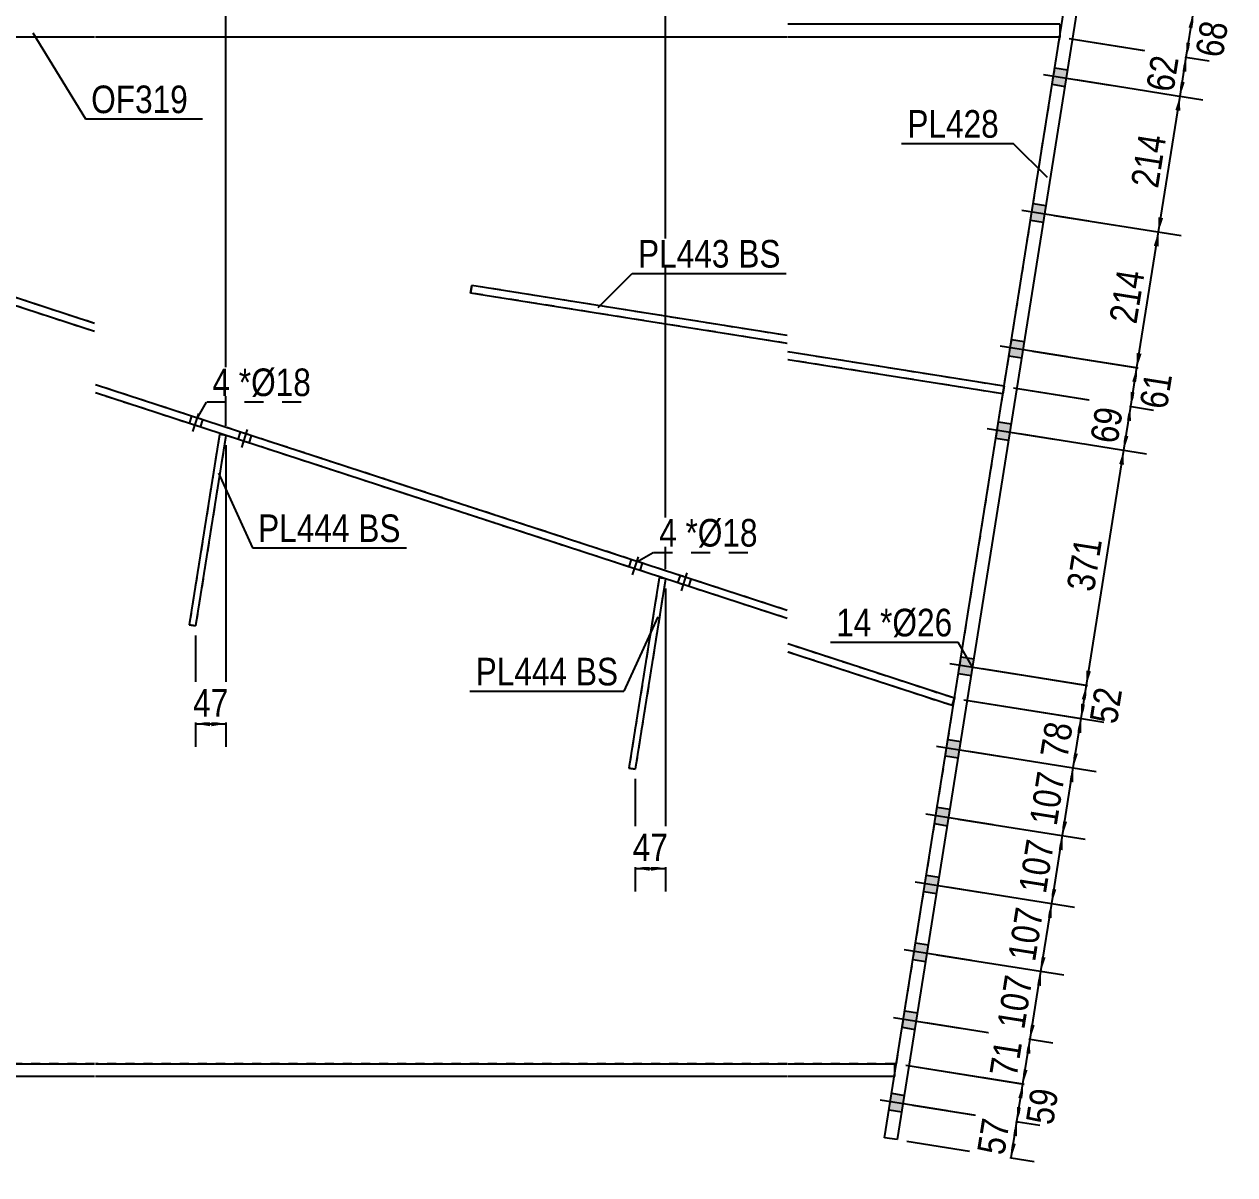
# Model space of a CAD drawing. Header units: millimetres. Extents: x -64 to 338, y -158 to 119.
# Drawn here: x 77 to 202.7, y -64.8 to 54.6 of the extents above; entities that cross this region are included whole.
import ezdxf

# ---------------------------------------------------------------- set-up
doc = ezdxf.new("R2010")
doc.units = ezdxf.units.MM
doc.linetypes.add('DXK_LINE_DOT1', pattern=[1.8814, 0.9407, -0.9407])
doc.linetypes.add('DXK_LINE_DOT2', pattern=[3.9198, 1.9599, -1.9599])
doc.styles.add('Arial', font='ARIAL.TTF', dxfattribs={"height": 0.2})
doc.styles.add('Arial Narrow', font='ARIALN.TTF', dxfattribs={"height": 0.2})

# ---------------------------------------------------------------- blocks, each defined once
blk = doc.blocks.new('Part-627019376-1223 - 1203')
at = {"color": 2, "linetype": 'Continuous'}
for p, q in [((123.49, 27.51), (123.37, 26.72)), ((156.21, 21.49), (123.37, 26.72)), ((156.21, 22.3), (123.49, 27.51)), ((178.75, 17.04), (156.31, 20.61)), ((178.62, 16.25), (156.31, 19.8)), ((178.75, 17.04), (178.62, 16.25))]:
    blk.add_line(p, q, dxfattribs=at)
blk = doc.blocks.new('Part-627019376-1218 - 1203')
at = {"color": 2, "linetype": 'Continuous'}
for p, q in [((184.51, 54.62), (156.31, 54.62)), ((184.51, 54.62), (184.51, 53.29)), ((84.35, 53.29), (17.83, 53.29)), ((156.21, 53.29), (84.45, 53.29)), ((184.51, 53.29), (156.31, 53.29))]:
    blk.add_line(p, q, dxfattribs=at)
blk = doc.blocks.new('Part-627019376-1220 - 1203')
at = {"color": 2, "linetype": 'Continuous'}
for p, q in [((166.34, -60.96), (186.18, 63.8)), ((187.5, 63.59), (167.66, -61.16)), ((186.18, 63.8), (187.5, 63.59)), ((167.66, -61.16), (166.34, -60.96))]:
    blk.add_line(p, q, dxfattribs=at)
blk = doc.blocks.new('Part-627019376-1221 - 1203')
at = {"color": 2, "linetype": 'Continuous'}
for p, q in [((84.35, 23.56), (16.54, 45.68)), ((84.35, 22.71), (16.29, 44.92)), ((156.21, -6.22), (84.45, 17.19)), ((156.21, -7.06), (84.45, 16.35)), ((173.6, -15.35), (156.31, -9.71)), ((173.35, -16.11), (156.31, -10.55)), ((173.6, -15.35), (173.35, -16.11))]:
    blk.add_line(p, q, dxfattribs=at)
blk = doc.blocks.new('Part-627019376-1222 - 1203')
at = {"color": 7, "linetype": 'DXK_LINE_DOT1'}
for p, q in [((84.35, 23.56), (16.54, 45.68)), ((84.35, 22.71), (16.29, 44.92)), ((156.21, -6.22), (84.45, 17.19)), ((156.21, -7.06), (84.45, 16.35)), ((173.6, -15.35), (156.31, -9.71)), ((173.35, -16.11), (156.31, -10.55)), ((173.35, -16.11), (173.6, -15.35))]:
    blk.add_line(p, q, dxfattribs=at)
blk = doc.blocks.new('Part-627019376-1224 - 1203')
at = {"color": 7, "linetype": 'DXK_LINE_DOT1'}
for p, q in [((123.37, 26.72), (123.49, 27.51)), ((156.21, 21.49), (123.37, 26.72)), ((156.21, 22.3), (123.49, 27.51)), ((178.75, 17.04), (156.31, 20.61)), ((178.62, 16.25), (156.31, 19.8)), ((178.62, 16.25), (178.75, 17.04))]:
    blk.add_line(p, q, dxfattribs=at)
blk = doc.blocks.new('Part-627019376-1225 - 1203')
at = {"color": 7, "linetype": 'DXK_LINE_DOT1'}
for p, q in [((142.95, -2.86), (139.8, -22.61)), ((143.6, -2.96), (140.46, -22.71)), ((143.6, -2.96), (142.95, -2.86)), ((140.46, -22.71), (139.8, -22.61))]:
    blk.add_line(p, q, dxfattribs=at)
blk = doc.blocks.new('Part-627019376-1226 - 1203')
at = {"color": 2, "linetype": 'Continuous'}
for p, q in [((142.95, -2.86), (139.8, -22.61)), ((143.6, -2.96), (140.46, -22.71)), ((143.6, -2.96), (142.95, -2.86)), ((139.8, -22.61), (140.46, -22.71))]:
    blk.add_line(p, q, dxfattribs=at)
blk = doc.blocks.new('Part-627019376-1227 - 1203')
at = {"color": 7, "linetype": 'DXK_LINE_DOT1'}
for p, q in [((97.31, 12.03), (94.17, -7.72)), ((97.97, 11.93), (94.83, -7.82)), ((97.97, 11.93), (97.31, 12.03)), ((94.83, -7.82), (94.17, -7.72))]:
    blk.add_line(p, q, dxfattribs=at)
blk = doc.blocks.new('Part-627019376-1228 - 1203')
at = {"color": 2, "linetype": 'Continuous'}
for p, q in [((97.31, 12.03), (94.17, -7.72)), ((97.97, 11.93), (94.83, -7.82)), ((97.97, 11.93), (97.31, 12.03)), ((94.17, -7.72), (94.83, -7.82))]:
    blk.add_line(p, q, dxfattribs=at)
blk = doc.blocks.new('Part-627019376-1234 - 1203')
at = {"color": 2, "linetype": 'Continuous'}
for p, q in [((0.68, -53.29), (84.35, -53.29)), ((84.45, -53.29), (156.21, -53.29)), ((156.31, -53.29), (167.35, -53.29)), ((167.35, -53.29), (167.35, -54.62)), ((84.35, -54.62), (0.68, -54.62)), ((156.21, -54.62), (84.45, -54.62)), ((167.35, -54.62), (156.31, -54.62))]:
    blk.add_line(p, q, dxfattribs=at)
blk = doc.blocks.new('Part-627019376-1246 - 1203')
at = {"color": 7, "linetype": 'DXK_LINE_DOT1'}
for p, q in [((84.35, 53.29), (17.83, 53.29)), ((156.21, 53.29), (84.45, 53.29)), ((184.51, 53.29), (156.31, 53.29)), ((167.56, -53.29), (184.51, 53.29)), ((84.35, -53.29), (0.67, -53.29)), ((156.21, -53.29), (84.45, -53.29)), ((167.35, -53.29), (156.31, -53.29))]:
    blk.add_line(p, q, dxfattribs=at)
at = {"color": 2, "linetype": 'Continuous'}
blk.add_line((167.56, -53.29), (167.35, -53.29), dxfattribs=at)
blk = doc.blocks.new('Bolt-627019376-1250 - 1203')
at = {"linetype": 'Continuous'}
for points in [[(186.41, 56.73), (186.68, 58.44), (185.36, 58.65), (185.09, 56.94)], [(186.41, 56.73), (186.68, 58.44), (185.36, 58.65), (185.09, 56.94)], [(185.05, 48.17), (185.32, 49.88), (184, 50.09), (183.73, 48.38)], [(185.05, 48.17), (185.32, 49.88), (184, 50.09), (183.73, 48.38)], [(182.81, 34.08), (183.08, 35.79), (181.76, 36), (181.49, 34.29)], [(182.81, 34.08), (183.08, 35.79), (181.76, 36), (181.49, 34.29)], [(180.57, 19.99), (180.84, 21.7), (179.52, 21.91), (179.25, 20.2)], [(180.57, 19.99), (180.84, 21.7), (179.52, 21.91), (179.25, 20.2)], [(179.21, 11.43), (179.48, 13.14), (178.16, 13.35), (177.89, 11.64)], [(179.21, 11.43), (179.48, 13.14), (178.16, 13.35), (177.89, 11.64)]]:
    blk.add_hatch(color=3, dxfattribs=at).paths.add_polyline_path(points)
at = {"color": 3, "linetype": 'Continuous'}
for p, q in [((184.18, 57.96), (191.15, 56.85)), ((184.18, 57.96), (191.15, 56.85)), ((185.36, 58.65), (186.68, 58.44)), ((185.36, 58.65), (186.68, 58.44)), ((185.09, 56.94), (186.41, 56.73)), ((185.09, 56.94), (186.41, 56.73)), ((182.82, 49.4), (189.79, 48.29)), ((182.82, 49.4), (189.79, 48.29)), ((184, 50.09), (185.32, 49.88)), ((184, 50.09), (185.32, 49.88)), ((183.73, 48.38), (185.05, 48.17)), ((183.73, 48.38), (185.05, 48.17)), ((180.58, 35.31), (187.55, 34.2)), ((180.58, 35.31), (187.55, 34.2)), ((181.76, 36), (183.08, 35.79)), ((181.76, 36), (183.08, 35.79)), ((181.49, 34.29), (182.81, 34.08)), ((181.49, 34.29), (182.81, 34.08)), ((179.52, 21.91), (180.84, 21.7)), ((179.52, 21.91), (180.84, 21.7)), ((178.34, 21.22), (185.31, 20.12)), ((178.34, 21.22), (185.31, 20.12)), ((179.25, 20.2), (180.57, 19.99)), ((179.25, 20.2), (180.57, 19.99)), ((176.98, 12.66), (183.95, 11.56)), ((176.98, 12.66), (183.95, 11.56)), ((178.16, 13.35), (179.48, 13.14)), ((178.16, 13.35), (179.48, 13.14)), ((177.89, 11.64), (179.21, 11.43)), ((177.89, 11.64), (179.21, 11.43))]:
    blk.add_line(p, q, dxfattribs=at)
blk = doc.blocks.new('Bolt-627019376-1251 - 1203')
at = {"linetype": 'Continuous'}
for points in [[(175.33, -12.97), (175.6, -11.26), (174.28, -11.05), (174.01, -12.76)], [(175.33, -12.97), (175.6, -11.26), (174.28, -11.05), (174.01, -12.76)], [(173.96, -21.53), (174.24, -19.82), (172.92, -19.61), (172.65, -21.32)], [(173.96, -21.53), (174.24, -19.82), (172.92, -19.61), (172.65, -21.32)], [(172.84, -28.57), (173.12, -26.86), (171.8, -26.65), (171.53, -28.36)], [(172.84, -28.57), (173.12, -26.86), (171.8, -26.65), (171.53, -28.36)], [(171.72, -35.62), (172, -33.91), (170.68, -33.7), (170.41, -35.41)], [(171.72, -35.62), (172, -33.91), (170.68, -33.7), (170.41, -35.41)], [(170.6, -42.66), (170.88, -40.95), (169.56, -40.74), (169.29, -42.45)], [(170.6, -42.66), (170.88, -40.95), (169.56, -40.74), (169.29, -42.45)], [(169.48, -49.71), (169.76, -48), (168.44, -47.79), (168.17, -49.5)], [(169.48, -49.71), (169.76, -48), (168.44, -47.79), (168.17, -49.5)], [(168.12, -58.27), (168.39, -56.56), (167.08, -56.35), (166.81, -58.06)], [(168.12, -58.27), (168.39, -56.56), (167.08, -56.35), (166.81, -58.06)]]:
    blk.add_hatch(color=3, dxfattribs=at).paths.add_polyline_path(points)
at = {"color": 3, "linetype": 'Continuous'}
for p, q in [((174.28, -11.05), (175.6, -11.26)), ((174.28, -11.05), (175.6, -11.26)), ((173.1, -11.74), (180.07, -12.85)), ((173.1, -11.74), (180.07, -12.85)), ((174.01, -12.76), (175.33, -12.97)), ((174.01, -12.76), (175.33, -12.97)), ((172.92, -19.61), (174.24, -19.82)), ((172.92, -19.61), (174.24, -19.82)), ((171.74, -20.3), (178.71, -21.41)), ((171.74, -20.3), (178.71, -21.41)), ((172.65, -21.32), (173.96, -21.53)), ((172.65, -21.32), (173.96, -21.53)), ((170.62, -27.34), (177.59, -28.45)), ((170.62, -27.34), (177.59, -28.45)), ((171.8, -26.65), (173.12, -26.86)), ((171.8, -26.65), (173.12, -26.86)), ((171.53, -28.36), (172.84, -28.57)), ((171.53, -28.36), (172.84, -28.57)), ((170.68, -33.7), (172, -33.91)), ((170.68, -33.7), (172, -33.91)), ((169.5, -34.39), (176.47, -35.5)), ((169.5, -34.39), (176.47, -35.5)), ((170.41, -35.41), (171.72, -35.62)), ((170.41, -35.41), (171.72, -35.62)), ((168.38, -41.43), (175.35, -42.54)), ((168.38, -41.43), (175.35, -42.54)), ((169.56, -40.74), (170.88, -40.95)), ((169.56, -40.74), (170.88, -40.95)), ((169.29, -42.45), (170.6, -42.66)), ((169.29, -42.45), (170.6, -42.66)), ((167.26, -48.48), (174.23, -49.59)), ((167.26, -48.48), (174.23, -49.59)), ((168.44, -47.79), (169.76, -48)), ((168.44, -47.79), (169.76, -48)), ((168.17, -49.5), (169.48, -49.71)), ((168.17, -49.5), (169.48, -49.71)), ((167.08, -56.35), (168.39, -56.56)), ((167.08, -56.35), (168.39, -56.56)), ((165.89, -57.04), (172.87, -58.14)), ((165.89, -57.04), (172.87, -58.14)), ((166.81, -58.06), (168.12, -58.27)), ((166.81, -58.06), (168.12, -58.27))]:
    blk.add_line(p, q, dxfattribs=at)
blk = doc.blocks.new('Bolt-627019376-9402 - 1203')
at = {"color": 3, "linetype": 'DXK_LINE_DOT2'}
for p, q in [((140.18, -2.53), (141.32, 0.95)), ((139.82, -1.71), (140.07, -0.95)), ((145.25, -4.19), (146.39, -0.7)), ((140.96, -2.09), (141.21, -1.33)), ((144.89, -3.37), (145.14, -2.61)), ((146.03, -3.74), (146.28, -2.98))]:
    blk.add_line(p, q, dxfattribs=at)
blk = doc.blocks.new('Bolt-627019376-9403 - 1203')
at = {"color": 3, "linetype": 'DXK_LINE_DOT2'}
for p, q in [((94.55, 12.35), (95.69, 15.84)), ((94.18, 13.17), (94.43, 13.94)), ((99.62, 10.7), (100.76, 14.19)), ((95.33, 12.8), (95.57, 13.56)), ((99.25, 11.52), (99.5, 12.28)), ((100.4, 11.15), (100.64, 11.91))]:
    blk.add_line(p, q, dxfattribs=at)
blk = doc.blocks.new('StraightDimension-627019376-9913 - 1203')
at = {"linetype": 'Continuous'}
blk.add_hatch(color=7, dxfattribs=at).paths.add_polyline_path([(96.47, 81.77), (97.97, 81.52), (96.47, 81.27)])
at = {"color": 7, "linetype": 'Continuous'}
for p, q in [((97.97, 12.93), (97.97, 86.02)), ((87.91, 81.52), (97.97, 81.52))]:
    blk.add_line(p, q, dxfattribs=at)
at = {"color": 0}
blk.add_wipeout([(97.2, 82.42), (97.2, 86.62), (88.68, 86.62), (88.68, 82.42)], dxfattribs=at)
at = {"color": 3, "style": 'Arial Narrow'}
blk.add_text('1493', height=2.863, dxfattribs=at).set_placement((89.28, 83.02))
blk = doc.blocks.new('StraightDimension-627019376-9911 - 1203')
at = {"linetype": 'Continuous'}
blk.add_hatch(color=7, dxfattribs=at).paths.add_polyline_path([(142.1, 81.77), (143.6, 81.52), (142.1, 81.27)])
at = {"color": 7, "linetype": 'Continuous'}
for p, q in [((143.6, -1.96), (143.6, 86.02)), ((133.54, 81.52), (143.6, 81.52))]:
    blk.add_line(p, q, dxfattribs=at)
at = {"color": 0}
blk.add_wipeout([(142.83, 82.42), (142.83, 86.62), (134.32, 86.62), (134.32, 82.42)], dxfattribs=at)
at = {"color": 3, "style": 'Arial Narrow'}
blk.add_text('2178', height=2.863, dxfattribs=at).set_placement((134.92, 83.02))
blk = doc.blocks.new('StraightDimension-627019376-8877 - 1203')
at = {"linetype": 'Continuous'}
for points in [[(185.44, -24), (185.92, -22.55), (185.93, -24.07)], [(185.28, -28.16), (184.8, -29.6), (184.79, -28.08)]]:
    blk.add_hatch(color=7, dxfattribs=at).paths.add_polyline_path(points)
at = {"color": 7, "linetype": 'Continuous'}
for p, q in [((175.09, -20.83), (188.29, -22.93)), ((184.8, -29.6), (185.92, -22.55)), ((173.97, -27.88), (187.17, -29.98))]:
    blk.add_line(p, q, dxfattribs=at)
at = {"color": 0}
blk.add_wipeout([(185.74, -22.75), (181.59, -22.09), (180.54, -28.69), (184.69, -29.35)], dxfattribs=at)
at = {"color": 3, "style": 'Arial Narrow'}
blk.add_text('107', height=2.863, rotation=80.9647, dxfattribs=at).set_placement((184.19, -28.67))
blk = doc.blocks.new('StraightDimension-627019376-8868 - 1203')
at = {"linetype": 'Continuous'}
for points in [[(197.88, 54.26), (198.37, 55.71), (198.38, 54.19)], [(198.13, 52.64), (197.65, 51.2), (197.64, 52.72)]]:
    blk.add_hatch(color=7, dxfattribs=at).paths.add_polyline_path(points)
at = {"color": 7, "linetype": 'Continuous'}
for p, q in [((187.53, 57.43), (200.59, 55.35)), ((197.65, 51.2), (198.37, 55.71)), ((185.5, 53.13), (199.87, 50.84))]:
    blk.add_line(p, q, dxfattribs=at)
at = {"color": 0}
blk.add_wipeout([(202.68, 55.17), (198.54, 55.83), (197.77, 51.03), (201.92, 50.37)], dxfattribs=at)
at = {"color": 3, "style": 'Arial Narrow'}
blk.add_text('68', height=2.863, rotation=80.9647, dxfattribs=at).set_placement((201.42, 51.06))
blk = doc.blocks.new('StraightDimension-627019376-8869 - 1203')
at = {"linetype": 'Continuous'}
for points in [[(197.17, 49.76), (197.65, 51.2), (197.66, 49.68)], [(197.49, 48.59), (197, 47.15), (196.99, 48.67)]]:
    blk.add_hatch(color=7, dxfattribs=at).paths.add_polyline_path(points)
at = {"color": 7, "linetype": 'Continuous'}
for p, q in [((185.5, 53.13), (200.02, 50.82)), ((197, 47.15), (197.65, 51.2)), ((186.17, 48.87), (199.38, 46.77))]:
    blk.add_line(p, q, dxfattribs=at)
at = {"color": 0}
blk.add_wipeout([(197.56, 51.59), (193.41, 52.25), (192.65, 47.46), (196.8, 46.8)], dxfattribs=at)
at = {"color": 3, "style": 'Arial Narrow'}
blk.add_text('62', height=2.863, rotation=80.9647, dxfattribs=at).set_placement((196.3, 47.48))
blk = doc.blocks.new('StraightDimension-627019376-8870 - 1203')
at = {"linetype": 'Continuous'}
for points in [[(196.52, 45.71), (197, 47.15), (197.02, 45.63)], [(195.25, 34.5), (194.76, 33.06), (194.75, 34.58)]]:
    blk.add_hatch(color=7, dxfattribs=at).paths.add_polyline_path(points)
at = {"color": 7, "linetype": 'Continuous'}
for p, q in [((186.17, 48.87), (199.38, 46.77)), ((194.76, 33.06), (197, 47.15)), ((183.93, 34.78), (197.13, 32.68))]:
    blk.add_line(p, q, dxfattribs=at)
at = {"color": 0}
blk.add_wipeout([(196.26, 43.43), (192.11, 44.09), (191.06, 37.49), (195.21, 36.83)], dxfattribs=at)
at = {"color": 3, "style": 'Arial Narrow'}
blk.add_text('214', height=2.863, rotation=80.9647, dxfattribs=at).set_placement((194.71, 37.51))
blk = doc.blocks.new('StraightDimension-627019376-8871 - 1203')
at = {"linetype": 'Continuous'}
for points in [[(194.28, 31.62), (194.76, 33.06), (194.78, 31.54)], [(193.01, 20.41), (192.52, 18.97), (192.51, 20.49)]]:
    blk.add_hatch(color=7, dxfattribs=at).paths.add_polyline_path(points)
at = {"color": 7, "linetype": 'Continuous'}
for p, q in [((183.93, 34.78), (197.13, 32.68)), ((192.52, 18.97), (194.76, 33.06)), ((181.69, 20.69), (194.89, 18.59))]:
    blk.add_line(p, q, dxfattribs=at)
at = {"color": 0}
blk.add_wipeout([(194.02, 29.34), (189.87, 30), (188.82, 23.4), (192.97, 22.74)], dxfattribs=at)
at = {"color": 3, "style": 'Arial Narrow'}
blk.add_text('214', height=2.863, rotation=80.9647, dxfattribs=at).set_placement((192.47, 23.42))
blk = doc.blocks.new('StraightDimension-627019376-8872 - 1203')
at = {"linetype": 'Continuous'}
for points in [[(192.04, 17.53), (192.52, 18.97), (192.54, 17.45)], [(192.37, 16.39), (191.88, 14.95), (191.87, 16.47)]]:
    blk.add_hatch(color=7, dxfattribs=at).paths.add_polyline_path(points)
at = {"color": 7, "linetype": 'Continuous'}
for p, q in [((181.69, 20.69), (194.75, 18.62)), ((191.88, 14.95), (192.52, 18.97)), ((179.73, 16.88), (194.11, 14.6))]:
    blk.add_line(p, q, dxfattribs=at)
at = {"color": 0}
blk.add_wipeout([(196.88, 18.67), (192.73, 19.33), (191.97, 14.54), (196.12, 13.88)], dxfattribs=at)
at = {"color": 3, "style": 'Arial Narrow'}
blk.add_text('61', height=2.863, rotation=80.9647, dxfattribs=at).set_placement((195.62, 14.56))
blk = doc.blocks.new('StraightDimension-627019376-8873 - 1203')
at = {"linetype": 'Continuous'}
for points in [[(191.4, 13.51), (191.88, 14.95), (191.9, 13.43)], [(191.65, 11.85), (191.16, 10.41), (191.15, 11.93)]]:
    blk.add_hatch(color=7, dxfattribs=at).paths.add_polyline_path(points)
at = {"color": 7, "linetype": 'Continuous'}
for p, q in [((179.73, 16.88), (194.26, 14.57)), ((191.16, 10.41), (191.88, 14.95)), ((180.33, 12.13), (193.53, 10.03))]:
    blk.add_line(p, q, dxfattribs=at)
at = {"color": 0}
blk.add_wipeout([(191.76, 15.1), (187.61, 15.76), (186.85, 10.96), (190.99, 10.3)], dxfattribs=at)
at = {"color": 3, "style": 'Arial Narrow'}
blk.add_text('69', height=2.863, rotation=80.9647, dxfattribs=at).set_placement((190.5, 10.99))
blk = doc.blocks.new('StraightDimension-627019376-8874 - 1203')
at = {"linetype": 'Continuous'}
for points in [[(190.68, 8.97), (191.16, 10.41), (191.17, 8.89)], [(187.76, -12.55), (187.28, -13.99), (187.27, -12.47)]]:
    blk.add_hatch(color=7, dxfattribs=at).paths.add_polyline_path(points)
at = {"color": 7, "linetype": 'Continuous'}
for p, q in [((180.33, 12.13), (193.53, 10.03)), ((187.28, -13.99), (191.16, 10.41)), ((176.45, -12.27), (189.65, -14.37))]:
    blk.add_line(p, q, dxfattribs=at)
at = {"color": 0}
blk.add_wipeout([(189.6, 1.53), (185.45, 2.19), (184.4, -4.41), (188.55, -5.07)], dxfattribs=at)
at = {"color": 3, "style": 'Arial Narrow'}
blk.add_text('371', height=2.863, rotation=80.9647, dxfattribs=at).set_placement((188.05, -4.38))
blk = doc.blocks.new('StraightDimension-627019376-8875 - 1203')
at = {"linetype": 'Continuous'}
for points in [[(186.8, -15.44), (187.28, -13.99), (187.29, -15.51)], [(187.22, -15.99), (186.74, -17.43), (186.72, -15.91)]]:
    blk.add_hatch(color=7, dxfattribs=at).paths.add_polyline_path(points)
at = {"color": 7, "linetype": 'Continuous'}
for p, q in [((176.45, -12.27), (189.5, -14.35)), ((186.74, -17.43), (187.28, -13.99)), ((174.58, -15.5), (188.96, -17.79))]:
    blk.add_line(p, q, dxfattribs=at)
at = {"color": 0}
blk.add_wipeout([(191.69, -14), (187.54, -13.34), (186.78, -18.14), (190.92, -18.8)], dxfattribs=at)
at = {"color": 3, "style": 'Arial Narrow'}
blk.add_text('52', height=2.863, rotation=80.9647, dxfattribs=at).set_placement((190.43, -18.11))
blk = doc.blocks.new('StraightDimension-627019376-8876 - 1203')
at = {"linetype": 'Continuous'}
for points in [[(186.25, -18.88), (186.74, -17.43), (186.75, -18.96)], [(186.4, -21.11), (185.92, -22.55), (185.91, -21.03)]]:
    blk.add_hatch(color=7, dxfattribs=at).paths.add_polyline_path(points)
at = {"color": 7, "linetype": 'Continuous'}
for p, q in [((174.58, -15.5), (189.11, -17.81)), ((185.92, -22.55), (186.74, -17.43)), ((175.09, -20.83), (188.29, -22.93))]:
    blk.add_line(p, q, dxfattribs=at)
at = {"color": 0}
blk.add_wipeout([(186.56, -17.57), (182.41, -16.91), (181.65, -21.71), (185.8, -22.37)], dxfattribs=at)
at = {"color": 3, "style": 'Arial Narrow'}
blk.add_text('78', height=2.863, rotation=80.9647, dxfattribs=at).set_placement((185.3, -21.68))
blk = doc.blocks.new('StraightDimension-627019376-8878 - 1203')
at = {"linetype": 'Continuous'}
for points in [[(184.32, -31.04), (184.8, -29.6), (184.81, -31.12)], [(184.16, -35.2), (183.68, -36.64), (183.67, -35.12)]]:
    blk.add_hatch(color=7, dxfattribs=at).paths.add_polyline_path(points)
at = {"color": 7, "linetype": 'Continuous'}
for p, q in [((173.97, -27.88), (187.17, -29.98)), ((183.68, -36.64), (184.8, -29.6)), ((172.85, -34.92), (186.05, -37.02))]:
    blk.add_line(p, q, dxfattribs=at)
at = {"color": 0}
blk.add_wipeout([(184.62, -29.8), (180.47, -29.14), (179.42, -35.74), (183.57, -36.4)], dxfattribs=at)
at = {"color": 3, "style": 'Arial Narrow'}
blk.add_text('107', height=2.863, rotation=80.9647, dxfattribs=at).set_placement((183.07, -35.71))
blk = doc.blocks.new('StraightDimension-627019376-8879 - 1203')
at = {"linetype": 'Continuous'}
for points in [[(183.2, -38.09), (183.68, -36.64), (183.69, -38.16)], [(183.04, -42.25), (182.56, -43.69), (182.55, -42.17)]]:
    blk.add_hatch(color=7, dxfattribs=at).paths.add_polyline_path(points)
at = {"color": 7, "linetype": 'Continuous'}
for p, q in [((172.85, -34.92), (186.05, -37.02)), ((182.56, -43.69), (183.68, -36.64)), ((171.73, -41.97), (184.93, -44.06))]:
    blk.add_line(p, q, dxfattribs=at)
at = {"color": 0}
blk.add_wipeout([(183.5, -36.84), (179.35, -36.18), (178.3, -42.78), (182.45, -43.44)], dxfattribs=at)
at = {"color": 3, "style": 'Arial Narrow'}
blk.add_text('107', height=2.863, rotation=80.9647, dxfattribs=at).set_placement((181.95, -42.76))
blk = doc.blocks.new('StraightDimension-627019376-8880 - 1203')
at = {"linetype": 'Continuous'}
for points in [[(182.08, -45.13), (182.56, -43.69), (182.57, -45.21)], [(181.92, -49.29), (181.44, -50.73), (181.43, -49.21)]]:
    blk.add_hatch(color=7, dxfattribs=at).paths.add_polyline_path(points)
at = {"color": 7, "linetype": 'Continuous'}
for p, q in [((171.73, -41.97), (184.93, -44.06)), ((181.44, -50.73), (182.56, -43.69)), ((170.61, -49.01), (183.81, -51.11))]:
    blk.add_line(p, q, dxfattribs=at)
at = {"color": 0}
blk.add_wipeout([(182.38, -43.89), (178.23, -43.23), (177.18, -49.83), (181.33, -50.49)], dxfattribs=at)
at = {"color": 3, "style": 'Arial Narrow'}
blk.add_text('107', height=2.863, rotation=80.9647, dxfattribs=at).set_placement((180.83, -49.8))
blk = doc.blocks.new('StraightDimension-627019376-8881 - 1203')
at = {"linetype": 'Continuous'}
for points in [[(180.96, -52.17), (181.44, -50.73), (181.45, -52.25)], [(181.18, -53.93), (180.7, -55.38), (180.69, -53.86)]]:
    blk.add_hatch(color=7, dxfattribs=at).paths.add_polyline_path(points)
at = {"color": 7, "linetype": 'Continuous'}
for p, q in [((170.61, -49.01), (183.81, -51.11)), ((180.7, -55.38), (181.44, -50.73)), ((168.55, -53.44), (183.07, -55.75))]:
    blk.add_line(p, q, dxfattribs=at)
at = {"color": 0}
blk.add_wipeout([(181.3, -50.63), (177.16, -49.97), (176.39, -54.77), (180.54, -55.43)], dxfattribs=at)
at = {"color": 3, "style": 'Arial Narrow'}
blk.add_text('71', height=2.863, rotation=80.9647, dxfattribs=at).set_placement((180.04, -54.74))
blk = doc.blocks.new('StraightDimension-627019376-8882 - 1203')
at = {"linetype": 'Continuous'}
for points in [[(180.22, -56.82), (180.7, -55.38), (180.71, -56.9)], [(180.56, -57.85), (180.08, -59.29), (180.07, -57.77)]]:
    blk.add_hatch(color=7, dxfattribs=at).paths.add_polyline_path(points)
at = {"color": 7, "linetype": 'Continuous'}
for p, q in [((168.55, -53.44), (182.92, -55.73)), ((180.08, -59.29), (180.7, -55.38)), ((169.25, -57.57), (182.3, -59.65))]:
    blk.add_line(p, q, dxfattribs=at)
at = {"color": 0}
blk.add_wipeout([(185.07, -55.62), (180.92, -54.96), (180.16, -59.76), (184.31, -60.41)], dxfattribs=at)
at = {"color": 3, "style": 'Arial Narrow'}
blk.add_text('59', height=2.863, rotation=80.9647, dxfattribs=at).set_placement((183.81, -59.73))
blk = doc.blocks.new('StraightDimension-627019376-8883 - 1203')
at = {"linetype": 'Continuous'}
for points in [[(179.6, -60.73), (180.08, -59.29), (180.09, -60.81)], [(179.96, -61.6), (179.48, -63.04), (179.47, -61.52)]]:
    blk.add_hatch(color=7, dxfattribs=at).paths.add_polyline_path(points)
at = {"color": 7, "linetype": 'Continuous'}
for p, q in [((169.25, -57.57), (182.45, -59.67)), ((179.48, -63.04), (180.08, -59.29)), ((168.65, -61.32), (181.85, -63.42))]:
    blk.add_line(p, q, dxfattribs=at)
at = {"color": 0}
blk.add_wipeout([(180.01, -58.75), (175.87, -58.09), (175.1, -62.88), (179.25, -63.54)], dxfattribs=at)
at = {"color": 3, "style": 'Arial Narrow'}
blk.add_text('57', height=2.863, rotation=80.9647, dxfattribs=at).set_placement((178.75, -62.86))
blk = doc.blocks.new('StraightDimension-627019376-9052 - 1203')
at = {"linetype": 'Continuous'}
for points in [[(96.33, -18.25), (94.83, -18), (96.33, -17.75)], [(96.47, -17.75), (97.97, -18), (96.47, -18.25)]]:
    blk.add_hatch(color=7, dxfattribs=at).paths.add_polyline_path(points)
at = {"color": 7, "linetype": 'Continuous'}
for p, q in [((97.97, 10.93), (97.97, -20.4)), ((94.83, -8.82), (94.83, -20.4)), ((94.83, -18), (97.97, -18))]:
    blk.add_line(p, q, dxfattribs=at)
at = {"color": 0}
blk.add_wipeout([(98.83, -17.85), (98.83, -13.65), (93.97, -13.65), (93.97, -17.85)], dxfattribs=at)
at = {"color": 3, "style": 'Arial Narrow'}
blk.add_text('47', height=2.863, dxfattribs=at).set_placement((94.57, -17.25))
blk = doc.blocks.new('StraightDimension-627019376-9072 - 1203')
at = {"linetype": 'Continuous'}
for points in [[(141.96, -33.25), (140.46, -33), (141.96, -32.75)], [(142.1, -32.75), (143.6, -33), (142.1, -33.25)]]:
    blk.add_hatch(color=7, dxfattribs=at).paths.add_polyline_path(points)
at = {"color": 7, "linetype": 'Continuous'}
for p, q in [((143.6, -3.96), (143.6, -35.4)), ((140.46, -23.71), (140.46, -35.4)), ((140.46, -33), (143.6, -33))]:
    blk.add_line(p, q, dxfattribs=at)
at = {"color": 0}
blk.add_wipeout([(144.46, -32.85), (144.46, -28.65), (139.6, -28.65), (139.6, -32.85)], dxfattribs=at)
at = {"color": 3, "style": 'Arial Narrow'}
blk.add_text('47', height=2.863, dxfattribs=at).set_placement((140.2, -32.25))
blk = doc.blocks.new('Mark-627019376-9319 - 1203')
at = {"color": 0}
for points in [[(164.97, -8.92), (164.97, -5.92), (161.31, -5.92), (161.31, -8.92)], [(167.15, -8.92), (167.15, -5.92), (165.87, -5.92), (165.87, -8.92)]]:
    blk.add_wipeout(points, dxfattribs=at)
for points in [[(164.97, -8.92), (164.97, -5.92), (161.31, -5.92), (161.31, -8.92)], [(167.15, -8.92), (167.15, -5.92), (165.87, -5.92), (165.87, -8.92)]]:
    blk.add_wipeout(points, dxfattribs=at)
at = {"color": 3, "style": 'Arial Narrow'}
blk.add_text('14', height=2.863, dxfattribs=at).set_placement((161.31, -8.92))
at = {"color": 0}
blk.add_wipeout([(173.36, -8.92), (173.36, -5.92), (167.15, -5.92), (167.15, -8.92)], dxfattribs=at)
blk.add_wipeout([(173.36, -8.92), (173.36, -5.92), (167.15, -5.92), (167.15, -8.92)], dxfattribs=at)
at = {"color": 7, "linetype": 'Continuous'}
for p in [(160.71, -9.52), (175.46, -12.11)]:
    blk.add_line(p, (173.96, -9.52), dxfattribs=at)
at = {"color": 3, "style": 'Arial Narrow'}
for s, height, p in [('*', 2.86, (165.87, -8.92)), ('Ø26', 2.863, (167.15, -8.92))]:
    blk.add_text(s, height=height, dxfattribs=at).set_placement(p)
blk = doc.blocks.new('Mark-627019376-5416 - 1203')
at = {"color": 0}
blk.add_wipeout([(94.04, 45.39), (94.04, 48.39), (83.99, 48.39), (83.99, 45.39)], dxfattribs=at)
blk.add_wipeout([(94.04, 45.39), (94.04, 48.39), (83.99, 48.39), (83.99, 45.39)], dxfattribs=at)
at = {"color": 7, "linetype": 'Continuous'}
for p, q in [((77.93, 53.72), (83.39, 44.79)), ((83.39, 44.79), (95.54, 44.79))]:
    blk.add_line(p, q, dxfattribs=at)
at = {"color": 3, "style": 'Arial Narrow'}
blk.add_text('OF319', height=2.863, dxfattribs=at).set_placement((83.99, 45.39))
blk = doc.blocks.new('Mark-627019376-5422 - 1203')
at = {"color": 7, "linetype": 'Continuous'}
blk.add_line((183.24, 38.71), (179.7, 42.24), dxfattribs=at)
at = {"color": 0}
blk.add_wipeout([(178.2, 42.84), (178.2, 45.84), (168.7, 45.84), (168.7, 42.84)], dxfattribs=at)
blk.add_wipeout([(178.2, 42.84), (178.2, 45.84), (168.7, 45.84), (168.7, 42.84)], dxfattribs=at)
at = {"color": 7, "linetype": 'Continuous'}
blk.add_line((168.1, 42.24), (179.7, 42.24), dxfattribs=at)
at = {"color": 3, "style": 'Arial Narrow'}
blk.add_text('PL428', height=2.863, dxfattribs=at).set_placement((168.7, 42.84))
blk = doc.blocks.new('MarkSet-627019376-5334 - 1203')
at = {"color": 0}
for points in [[(133.4, -14.01), (133.4, -11.01), (123.9, -11.01), (123.9, -14.01)], [(138.68, -14.01), (138.68, -11.01), (134.3, -11.01), (134.3, -14.01)]]:
    blk.add_wipeout(points, dxfattribs=at)
for points in [[(133.4, -14.01), (133.4, -11.01), (123.9, -11.01), (123.9, -14.01)], [(138.68, -14.01), (138.68, -11.01), (134.3, -11.01), (134.3, -14.01)]]:
    blk.add_wipeout(points, dxfattribs=at)
at = {"color": 7, "linetype": 'Continuous'}
for p in [(142.82, -6.88), (123.3, -14.61)]:
    blk.add_line(p, (139.28, -14.61), dxfattribs=at)
at = {"color": 3, "style": 'Arial Narrow'}
for s, p in [('PL444', (123.9, -14.01)), ('BS', (134.3, -14.01))]:
    blk.add_text(s, height=2.863, dxfattribs=at).set_placement(p)
blk = doc.blocks.new('MarkSet-627019376-5345 - 1203')
at = {"color": 0}
for points in [[(110.82, 0.87), (110.82, 3.87), (101.32, 3.87), (101.32, 0.87)], [(116.11, 0.87), (116.11, 3.87), (111.72, 3.87), (111.72, 0.87)]]:
    blk.add_wipeout(points, dxfattribs=at)
for points in [[(110.82, 0.87), (110.82, 3.87), (101.32, 3.87), (101.32, 0.87)], [(116.11, 0.87), (116.11, 3.87), (111.72, 3.87), (111.72, 0.87)]]:
    blk.add_wipeout(points, dxfattribs=at)
at = {"color": 7, "linetype": 'Continuous'}
for p, q in [((97.19, 8.01), (100.72, 0.27)), ((100.72, 0.27), (116.71, 0.27))]:
    blk.add_line(p, q, dxfattribs=at)
at = {"color": 3, "style": 'Arial Narrow'}
for s, p in [('BS', (111.72, 0.87)), ('PL444', (101.32, 0.87))]:
    blk.add_text(s, height=2.863, dxfattribs=at).set_placement(p)
blk = doc.blocks.new('MarkSet-627019376-5323 - 1203')
at = {"color": 0}
for points in [[(150.26, 29.36), (150.26, 32.36), (140.75, 32.36), (140.75, 29.36)], [(155.54, 29.36), (155.54, 32.36), (151.16, 32.36), (151.16, 29.36)]]:
    blk.add_wipeout(points, dxfattribs=at)
for points in [[(150.26, 29.36), (150.26, 32.36), (140.75, 32.36), (140.75, 29.36)], [(155.54, 29.36), (155.54, 32.36), (151.16, 32.36), (151.16, 29.36)]]:
    blk.add_wipeout(points, dxfattribs=at)
at = {"color": 7, "linetype": 'Continuous'}
for p, q in [((136.62, 25.23), (140.15, 28.76)), ((140.15, 28.76), (156.14, 28.76))]:
    blk.add_line(p, q, dxfattribs=at)
at = {"color": 3, "style": 'Arial Narrow'}
for s, p in [('PL443', (140.75, 29.36)), ('BS', (151.16, 29.36))]:
    blk.add_text(s, height=2.863, dxfattribs=at).set_placement(p)
blk = doc.blocks.new('Mark-627019376-9407 - 1203')
at = {"color": 0}
for points in [[(144.78, 0.4), (144.78, 3.4), (142.95, 3.4), (142.95, 0.4)], [(146.95, 0.4), (146.95, 3.4), (145.68, 3.4), (145.68, 0.4)]]:
    blk.add_wipeout(points, dxfattribs=at)
for points in [[(144.78, 0.4), (144.78, 3.4), (142.95, 3.4), (142.95, 0.4)], [(146.95, 0.4), (146.95, 3.4), (145.68, 3.4), (145.68, 0.4)]]:
    blk.add_wipeout(points, dxfattribs=at)
at = {"color": 7, "linetype": 'DXK_LINE_DOT2'}
blk.add_line((140.61, -1.2), (142.35, -0.2), dxfattribs=at)
at = {"color": 3, "style": 'Arial Narrow'}
blk.add_text('4', height=2.86, dxfattribs=at).set_placement((142.95, 0.4))
at = {"color": 0}
blk.add_wipeout([(153.17, 0.4), (153.17, 3.4), (146.95, 3.4), (146.95, 0.4)], dxfattribs=at)
blk.add_wipeout([(153.17, 0.4), (153.17, 3.4), (146.95, 3.4), (146.95, 0.4)], dxfattribs=at)
at = {"color": 7, "linetype": 'DXK_LINE_DOT2'}
blk.add_line((142.35, -0.2), (153.77, -0.2), dxfattribs=at)
at = {"color": 3, "style": 'Arial Narrow'}
for s, height, p in [('*', 2.86, (145.68, 0.4)), ('Ø18', 2.863, (146.95, 0.4))]:
    blk.add_text(s, height=height, dxfattribs=at).set_placement(p)
blk = doc.blocks.new('Mark-627019376-9408 - 1203')
at = {"color": 0}
for points in [[(98.41, 16.02), (98.41, 19.02), (96.58, 19.02), (96.58, 16.02)], [(100.59, 16.02), (100.59, 19.02), (99.31, 19.02), (99.31, 16.02)]]:
    blk.add_wipeout(points, dxfattribs=at)
for points in [[(98.41, 16.02), (98.41, 19.02), (96.58, 19.02), (96.58, 16.02)], [(100.59, 16.02), (100.59, 19.02), (99.31, 19.02), (99.31, 16.02)]]:
    blk.add_wipeout(points, dxfattribs=at)
at = {"color": 7, "linetype": 'DXK_LINE_DOT2'}
blk.add_line((94.98, 13.69), (95.98, 15.42), dxfattribs=at)
at = {"color": 3, "style": 'Arial Narrow'}
blk.add_text('4', height=2.86, dxfattribs=at).set_placement((96.58, 16.02))
at = {"color": 0}
blk.add_wipeout([(106.8, 16.02), (106.8, 19.02), (100.59, 19.02), (100.59, 16.02)], dxfattribs=at)
blk.add_wipeout([(106.8, 16.02), (106.8, 19.02), (100.59, 19.02), (100.59, 16.02)], dxfattribs=at)
at = {"color": 7, "linetype": 'DXK_LINE_DOT2'}
blk.add_line((95.98, 15.42), (107.4, 15.42), dxfattribs=at)
at = {"color": 3, "style": 'Arial Narrow'}
for s, height, p in [('*', 2.86, (99.31, 16.02)), ('Ø18', 2.863, (100.59, 16.02))]:
    blk.add_text(s, height=height, dxfattribs=at).set_placement(p)
blk = doc.blocks.new('SectionMark-627019376-12209 - 1203')
at = {"linetype": 'Continuous'}
for points in [[(104.77, 96.11), (104.77, 97.36), (107.27, 97.36)], [(104.77, -76.46), (104.77, -75.21), (107.27, -76.46)]]:
    blk.add_hatch(color=30, dxfattribs=at).paths.add_polyline_path(points)
at = {"color": 30, "linetype": 'Continuous'}
for p, q in [((104.77, 96.11), (104.77, 98.61)), ((104.77, 98.61), (107.27, 97.36)), ((97.27, 97.36), (97.27, 87.36)), ((97.27, 97.36), (107.27, 97.36)), ((107.27, 97.36), (104.77, 96.11)), ((97.27, -76.46), (97.27, -66.46)), ((107.27, -76.46), (104.77, -75.21)), ((104.77, -75.21), (104.77, -77.71)), ((97.27, -76.46), (107.27, -76.46)), ((107.27, -76.46), (104.77, -77.71))]:
    blk.add_line(p, q, dxfattribs=at)
at = {"color": 0, "linetype": 'Continuous'}
for points in [[(101.83, 91.36), (101.83, 95.36), (98.27, 95.36), (98.27, 91.36)], [(101.83, -74.46), (101.83, -70.46), (98.27, -70.46), (98.27, -74.46)]]:
    blk.add_wipeout(points, dxfattribs=at)
at = {"color": 96, "linetype": 'Continuous', "style": 'Arial'}
for p in [(98.27, 91.36), (98.27, -74.46)]:
    blk.add_text('A', height=3.82, dxfattribs=at).set_placement(p)

msp = doc.modelspace()

# ---------------------------------------------------------------- block references
for name in ['Part-627019376-1220 - 1203', 'Bolt-627019376-1250 - 1203', 'Part-627019376-1218 - 1203', 'Part-627019376-1246 - 1203', 'Part-627019376-1221 - 1203', 'Part-627019376-1222 - 1203', 'Part-627019376-1223 - 1203', 'Part-627019376-1224 - 1203', 'Bolt-627019376-9403 - 1203', 'Part-627019376-1227 - 1203', 'Part-627019376-1228 - 1203', 'Bolt-627019376-9402 - 1203', 'Part-627019376-1225 - 1203', 'Part-627019376-1226 - 1203', 'Bolt-627019376-1251 - 1203', 'Part-627019376-1234 - 1203']:
    msp.add_blockref(name, (0, 0))

# ---------------------------------------------------------------- next in the draw order: block references
for name in ['StraightDimension-627019376-9913 - 1203', 'StraightDimension-627019376-9911 - 1203', 'StraightDimension-627019376-8868 - 1203', 'Mark-627019376-5422 - 1203', 'StraightDimension-627019376-9052 - 1203', 'StraightDimension-627019376-9072 - 1203', 'StraightDimension-627019376-8877 - 1203']:
    msp.add_blockref(name, (0, 0))

# ---------------------------------------------------------------- next in the draw order: block references
for name in ['Mark-627019376-5416 - 1203', 'StraightDimension-627019376-8869 - 1203', 'MarkSet-627019376-5323 - 1203', 'Mark-627019376-9408 - 1203', 'MarkSet-627019376-5345 - 1203', 'Mark-627019376-9407 - 1203', 'MarkSet-627019376-5334 - 1203', 'StraightDimension-627019376-8878 - 1203']:
    msp.add_blockref(name, (0, 0))

# ---------------------------------------------------------------- next in the draw order: block references
for name in ['SectionMark-627019376-12209 - 1203', 'StraightDimension-627019376-8870 - 1203', 'StraightDimension-627019376-8879 - 1203']:
    msp.add_blockref(name, (0, 0))

# ---------------------------------------------------------------- next in the draw order: block references
for name in ['StraightDimension-627019376-8871 - 1203', 'StraightDimension-627019376-8880 - 1203']:
    msp.add_blockref(name, (0, 0))

# ---------------------------------------------------------------- next in the draw order: block references
for name in ['StraightDimension-627019376-8872 - 1203', 'StraightDimension-627019376-8881 - 1203']:
    msp.add_blockref(name, (0, 0))

# ---------------------------------------------------------------- next in the draw order: block references
for name in ['StraightDimension-627019376-8873 - 1203', 'StraightDimension-627019376-8882 - 1203']:
    msp.add_blockref(name, (0, 0))

# ---------------------------------------------------------------- next in the draw order: block references
for name in ['StraightDimension-627019376-8874 - 1203', 'StraightDimension-627019376-8883 - 1203']:
    msp.add_blockref(name, (0, 0))

# ---------------------------------------------------------------- next in the draw order: block references
msp.add_blockref('StraightDimension-627019376-8875 - 1203', (0, 0))

# ---------------------------------------------------------------- next in the draw order: block references
for name in ['Mark-627019376-9319 - 1203', 'StraightDimension-627019376-8876 - 1203']:
    msp.add_blockref(name, (0, 0))

doc.saveas('drawing.dxf')
